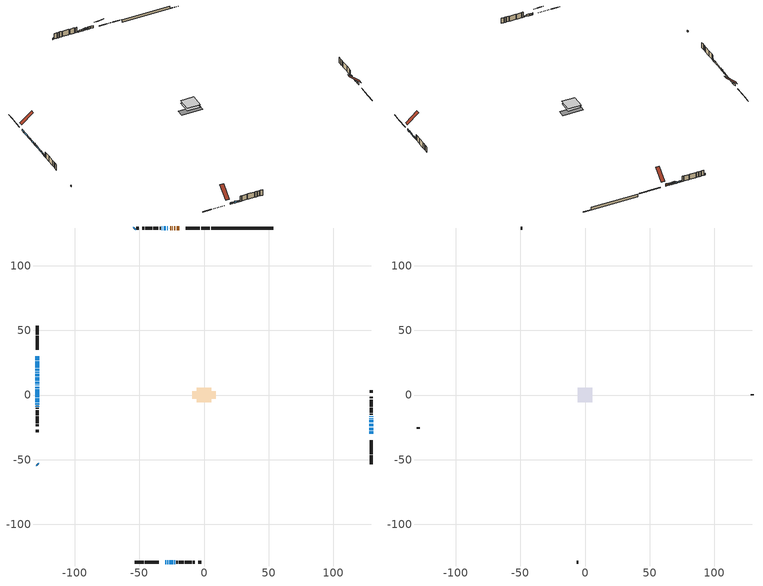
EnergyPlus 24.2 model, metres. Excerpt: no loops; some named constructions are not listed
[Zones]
conditioned space
 floor outside (Floor1 construction): -1.88,-1.88 -1.88,1.88 1.88,1.88 1.88,-1.88 z1.03
 floor outside (Floor2 construction): -0.46,-0.46 -0.46,0.46 0.46,0.46 0.46,-0.46 z1.03
 floor outside (Floor3 construction): -0.61,-0.61 -0.61,0.61 0.61,0.61 0.61,-0.61 z1.03
 floor outside (Floor4 construction): -0.83,-0.83 -0.83,0.83 0.83,0.83 0.83,-0.83 z1.03
 floor adiabatic (AdiabaticFloorConstruction): -5.48,-5.48 -5.48,5.48 5.48,5.48 5.48,-5.48 z3.47
 floor foundation (Slab1 construction): -9.04,-2.98 -9.04,2.98 9.04,2.98 9.04,-2.98 z-1.36
 wall outside (RimJoist1 construction): 4.52,129.2 -2.19,129.2 / -53.52,-129.2 -46.8,-129.2 / -129.2,53.52 -129.2,46.8 / 129.2,-53.52 129.2,-46.8 z1.03:1.33
 wall outside (RimJoist2 construction): -3.12,129.2 -14.08,129.2 / -45.87,-129.2 -34.92,-129.2 / -129.2,45.87 -129.2,34.92 / 129.2,-45.87 129.2,-34.92 z1.03:1.33
 wall outside (AdiabaticWallConstruction 1): -19.18,129.2 -21.26,129.2 / -22.19,129.2 -23.14,129.2 / -24.07,129.2 -24.56,129.2 / -25.49,129.2 -25.97,129.2 z1.03:3.06
 wall outside (AdiabaticWallConstruction): -26.9,129.2 -27,129.2 z1.03:3.06; -29.82,-129.2 -29.26,-129.2 / -27.92,129.2 -28.48,129.2 z1.03:2.56; -129.2,-53.52 -128.71,-54.01 / -53.52,129.2 -54.01,128.71 / 129.2,-27.11 129.2,-25.28 / -129.2,20.34 -129.2,18.81 / -28.33,-129.2 -27.63,-129.2 / -29.41,129.2 -31.24,129.2 / 129.2,-24.35 129.2,-22.07 / -129.2,16.35 -129.2,14.52 / -129.2,13.59 -129.2,11.15 / -129.2,10.22 -129.2,8.85 / -129.2,4.34 -129.2,-1.76 z1.03:2.25; 129.2,-29.82 129.2,-28.04 / -129.2,29.82 -129.2,27.07 / -129.2,26.15 -129.2,21.27 / -129.2,6.48 -129.2,5.26 / -129.2,-2.69 -129.2,-5.43 / -129.2,-6.36 -129.2,-7.58 / -26.71,-129.2 -23.96,-129.2 z1.03:2.55; -129.2,17.89 -129.2,17.28 / -32.17,129.2 -32.63,129.2 / 129.2,-16.92 129.2,-16.36 / -23.03,-129.2 -22.27,-129.2 z1.03:1.95; 129.2,-21.14 129.2,-19.31 z1.03:1.84; -129.2,7.92 -129.2,7.41 / -129.2,-8.51 -129.2,-9.02 z1.03:2.76; 129.2,-18.38 129.2,-17.85 z1.03:2.68
 wall outside (Wall1 construction): -33.56,129.2 -34.41,129.2 / -21.34,-129.2 -20.49,-129.2 / -129.2,-9.95 -129.2,-10.8 / 129.2,-15.43 129.2,-14.58 z1.03:5.91
 wall outside (Wall2 construction): -35.34,129.2 -39.16,129.2 / -19.56,-129.2 -15.74,-129.2 / -129.2,-11.73 -129.2,-15.55 / 129.2,-13.65 129.2,-9.83 z1.03:5.91
 wall outside (Wall3 construction): -40.09,129.2 -45.4,129.2 / -14.81,-129.2 -9.5,-129.2 / -129.2,-16.48 -129.2,-21.79 / 129.2,-8.9 129.2,-3.59 z1.03:5.91
 wall outside (Wall4 construction): -46.33,129.2 -47.76,129.2 / -8.57,-129.2 -7.14,-129.2 / -129.2,-22.72 -129.2,-24.15 / 129.2,-2.66 129.2,-1.23 z1.03:5.91
 wall outside (Wall6 construction): -50.61,129.2 -52.59,129.2 / -4.29,-129.2 -2.31,-129.2 / -129.2,-27 -129.2,-28.98 / 129.2,1.62 129.2,3.6 z1.03:5.91
 wall foundation (FoundationWall1 construction): 5.45,129.2,-1.36 5.45,129.2,1.03 46.4,129.2,1.03 46.4,129.2,-1.26 53.52,129.2,-1.26 53.52,129.2,-1.36
 window (WindowConstruction 18): -26.9,129.2 -27,129.2 z1.03:3.06
 window (WindowConstruction 2): -29.82,-129.2 -29.26,-129.2 z1.03:2.55
 window (WindowConstruction 3): -129.2,-53.52 -128.71,-54.01 z1.03:2.25
 window (WindowConstruction 4): -27.93,129.2 -28.48,129.2 z1.03:2.55
 window (WindowConstruction 5): -53.52,129.2 -54.01,128.71 z1.03:2.25
 window (WindowConstruction 6): 129.2,-29.82 129.2,-28.04 z1.03:2.55
 window (WindowConstruction 7): 129.2,-27.11 129.2,-25.28 z1.03:2.25
 window (WindowConstruction 8): -129.2,29.82 -129.2,27.07 z1.03:2.55
 window (WindowConstruction 9): -129.2,26.15 -129.2,21.27 z1.03:2.55
 window (WindowConstruction 10): -129.2,20.34 -129.2,18.82 z1.03:2.25
 window (WindowConstruction 11): -129.2,17.89 -129.2,17.28 z1.03:1.94
 window (WindowConstruction 23): -28.33,-129.2 -27.63,-129.2 z1.03:2.25
 window (WindowConstruction 12): -29.41,129.2 -31.24,129.2 z1.03:2.25
 window (WindowConstruction 13): 129.2,-24.35 129.2,-22.07 z1.03:2.25
 window (WindowConstruction 14): 129.2,-21.14 129.2,-19.31 z1.03:1.84
 window (WindowConstruction 15): -129.2,16.35 -129.2,14.52 z1.03:2.25
 window (WindowConstruction 16): -129.2,13.59 -129.2,11.15 z1.03:2.25
 window (WindowConstruction 17): -129.2,10.22 -129.2,8.85 z1.03:2.25
 window (WindowConstruction 19): -32.17,129.2 -32.63,129.2 z1.03:1.94
 window (WindowConstruction 28): -129.2,7.92 -129.2,7.41 z1.03:2.76
 window (WindowConstruction 24): -129.2,6.48 -129.2,5.26 z1.03:2.55
 window (WindowConstruction 25): -129.2,4.34 -129.2,-1.76 z1.03:2.25
 window (WindowConstruction 26): -129.2,-2.69 -129.2,-5.43 z1.03:2.55
 window (WindowConstruction 27): -129.2,-6.36 -129.2,-7.58 z1.03:2.55
 window (WindowConstruction 20): 129.2,-18.38 129.2,-17.85 z1.03:2.68
 window (WindowConstruction 21): 129.2,-16.92 129.2,-16.36 z1.03:1.94
 window (WindowConstruction 22): -129.2,-8.51 -129.2,-9.02 z1.03:2.76
 window (WindowConstruction): -26.7,-129.2 -23.96,-129.2 z1.03:2.55
 window (WindowConstruction 1): -23.03,-129.2 -22.27,-129.2 z1.03:1.94
 door (Door): -19.18,129.2 -21.26,129.2 z1.03:3.06
 door (Door 1): -22.19,129.2 -23.14,129.2 z1.03:3.06
 door (Door 2): -24.07,129.2 -24.56,129.2 z1.03:3.06
 door (Door 3): -25.49,129.2 -25.97,129.2 z1.03:3.06
 ceiling adiabatic (AdiabaticFloorConstruction): 5.48,-5.48 5.48,5.48 -5.48,5.48 -5.48,-5.48 z3.47
attic - vented
 floor to conditioned space (Floor5 construction Reversed): -5.68,-5.68 -5.68,5.68 5.68,5.68 5.68,-5.68 z5.91
 wall outside (Wall5 construction): -48.69,129.2 -49.68,129.2 / -6.21,-129.2 -5.21,-129.2 / -129.2,-25.08 -129.2,-26.07 / 129.2,-0.3 129.2,0.69 z1.03:5.91
 roof outside (Roof1 construction): -18.25,129.2,5.91 -18.25,119.24,14.21 -15.01,119.24,14.21 -15.01,129.2,5.91; -30.75,-129.2,5.91 -30.75,-119.24,14.21 -33.99,-119.24,14.21 -33.99,-129.2,5.91; -129.2,30.75,5.91 -119.24,30.75,14.21 -119.24,33.99,14.21 -129.2,33.99,5.91; 129.2,-30.75,5.91 119.24,-30.75,14.21 119.24,-33.99,14.21 129.2,-33.99,5.91
[Schedule:Day:Interval]
misc plug loads schedule day: No, 06:00, 0.705882, 07:00, 0.745098, 08:00, 0.803922, 15:00, 0.823529, 16:00, 0.862745, 17:00, 0.921569, 18:00, 0.980392, 19:00, 1, 20:00, 0.980392, 21:00, 0.941176, 22:00, 0.862745, 23:00, 0.784314, 24:00, 0.72549
misc plug loads schedule default day; general water use schedule default day; clothes dryer exhaust 0 schedule default day; cooling season schedule day; cooling season schedule day 2; cooling season schedule default day; exterior lighting schedule default day; natural vent schedule default day: No, 24:00, 0
general water use schedule day: No, 01:00, 0.315068, 03:00, 0.287671, 04:00, 0.342466, 05:00, 0.369863, 06:00, 0.520548, 07:00, 0.60274, 08:00, 0.534247, 10:00, 0.506849, 11:00, 0.465753, 14:00, 0.479452, 15:00, 0.534247, 16:00, 0.589041, 17:00, 0.69863, 18:00, 0.876712, 19:00, 0.890411, 20:00, 0.986301, 21:00, 1, 22:00, 0.863014, 23:00, 0.616438, 24:00, 0.465753
clothes dryer exhaust 0 schedule day: No, 01:00, 0.123457, 02:00, 0.0740741, 03:00, 0.0493827, 04:00, 0.0246914, 05:00, 0.0493827, 06:00, 0.0740741, 07:00, 0.197531, 08:00, 0.395062, 09:00, 0.592593, 10:00, 0.839506, 11:00, 0.962963, 12:00, 1, 13:00, 0.91358, 14:00, 0.82716, 15:00, 0.716049, 16:00, 0.753086, 17:00, 0.679012, 18:00, 0.666667, 20:00, 0.62963, 21:00, 0.641975, 22:00, 0.666667, 23:00, 0.54321, 24:00, 0.296296
cooling season schedule day 1: No, 24:00, 1
exterior lighting schedule day: No, 01:00, 0.566667, 03:00, 0.524167, 05:00, 0.495833, 06:00, 0.5525, 07:00, 0.623333, 08:00, 0.580833, 09:00, 0.439167, 10:00, 0.354167, 12:00, 0.34, 13:00, 0.354167, 14:00, 0.396667, 15:00, 0.425, 16:00, 0.495833, 17:00, 0.623333, 18:00, 0.793333, 19:00, 0.906667, 20:00, 0.963333, 21:00, 0.991667, 22:00, 0.920833, 23:00, 0.793333, 24:00, 0.665833
exterior lighting schedule day 1: No, 01:00, 0.528571, 03:00, 0.488929, 05:00, 0.4625, 06:00, 0.515357, 07:00, 0.581429, 08:00, 0.541786, 09:00, 0.409643, 10:00, 0.330357, 12:00, 0.317143, 13:00, 0.330357, 14:00, 0.37, 15:00, 0.396429, 16:00, 0.4625, 17:00, 0.581429, 18:00, 0.74, 19:00, 0.845714, 20:00, 0.898571, 21:00, 0.925, 22:00, 0.858929, 23:00, 0.74, 24:00, 0.621071
exterior lighting schedule day 10: No, 01:00, 0.552381, 03:00, 0.510952, 05:00, 0.483333, 06:00, 0.538571, 07:00, 0.607619, 08:00, 0.56619, 09:00, 0.428095, 10:00, 0.345238, 12:00, 0.331429, 13:00, 0.345238, 14:00, 0.386667, 15:00, 0.414286, 16:00, 0.483333, 17:00, 0.607619, 18:00, 0.773333, 19:00, 0.88381, 20:00, 0.939048, 21:00, 0.966667, 22:00, 0.897619, 23:00, 0.773333, 24:00, 0.649048
exterior lighting schedule day 11: No, 01:00, 0.571429, 03:00, 0.528571, 05:00, 0.5, 06:00, 0.557143, 07:00, 0.628571, 08:00, 0.585714, 09:00, 0.442857, 10:00, 0.357143, 12:00, 0.342857, 13:00, 0.357143, 14:00, 0.4, 15:00, 0.428571, 16:00, 0.5, 17:00, 0.628571, 18:00, 0.8, 19:00, 0.914286, 20:00, 0.971429, 21:00, 1, 22:00, 0.928571, 23:00, 0.8, 24:00, 0.671429
exterior lighting schedule day 2: No, 01:00, 0.485714, 03:00, 0.449286, 05:00, 0.425, 06:00, 0.473571, 07:00, 0.534286, 08:00, 0.497857, 09:00, 0.376429, 10:00, 0.303571, 12:00, 0.291429, 13:00, 0.303571, 14:00, 0.34, 15:00, 0.364286, 16:00, 0.425, 17:00, 0.534286, 18:00, 0.68, 19:00, 0.777143, 20:00, 0.825714, 21:00, 0.85, 22:00, 0.789286, 23:00, 0.68, 24:00, 0.570714
exterior lighting schedule day 3: No, 01:00, 0.442857, 03:00, 0.409643, 05:00, 0.3875, 06:00, 0.431786, 07:00, 0.487143, 08:00, 0.453929, 09:00, 0.343214, 10:00, 0.276786, 12:00, 0.265714, 13:00, 0.276786, 14:00, 0.31, 15:00, 0.332143, 16:00, 0.3875, 17:00, 0.487143, 18:00, 0.62, 19:00, 0.708571, 20:00, 0.752857, 21:00, 0.775, 22:00, 0.719643, 23:00, 0.62, 24:00, 0.520357
exterior lighting schedule day 4: No, 01:00, 0.4, 03:00, 0.37, 05:00, 0.35, 06:00, 0.39, 07:00, 0.44, 08:00, 0.41, 09:00, 0.31, 10:00, 0.25, 12:00, 0.24, 13:00, 0.25, 14:00, 0.28, 15:00, 0.3, 16:00, 0.35, 17:00, 0.44, 18:00, 0.56, 19:00, 0.64, 20:00, 0.68, 21:00, 0.7, 22:00, 0.65, 23:00, 0.56, 24:00, 0.47
exterior lighting schedule day 5: No, 01:00, 0.380952, 03:00, 0.352381, 05:00, 0.333333, 06:00, 0.371429, 07:00, 0.419048, 08:00, 0.390476, 09:00, 0.295238, 10:00, 0.238095, 12:00, 0.228571, 13:00, 0.238095, 14:00, 0.266667, 15:00, 0.285714, 16:00, 0.333333, 17:00, 0.419048, 18:00, 0.533333, 19:00, 0.609524, 20:00, 0.647619, 21:00, 0.666667, 22:00, 0.619048, 23:00, 0.533333, 24:00, 0.447619
exterior lighting schedule day 6: No, 01:00, 0.390476, 03:00, 0.36119, 05:00, 0.341667, 06:00, 0.380714, 07:00, 0.429524, 08:00, 0.400238, 09:00, 0.302619, 10:00, 0.244048, 12:00, 0.234286, 13:00, 0.244048, 14:00, 0.273333, 15:00, 0.292857, 16:00, 0.341667, 17:00, 0.429524, 18:00, 0.546667, 19:00, 0.624762, 20:00, 0.66381, 21:00, 0.683333, 22:00, 0.634524, 23:00, 0.546667, 24:00, 0.45881
exterior lighting schedule day 7: No, 01:00, 0.419048, 03:00, 0.387619, 05:00, 0.366667, 06:00, 0.408571, 07:00, 0.460952, 08:00, 0.429524, 09:00, 0.324762, 10:00, 0.261905, 12:00, 0.251429, 13:00, 0.261905, 14:00, 0.293333, 15:00, 0.314286, 16:00, 0.366667, 17:00, 0.460952, 18:00, 0.586667, 19:00, 0.670476, 20:00, 0.712381, 21:00, 0.733333, 22:00, 0.680952, 23:00, 0.586667, 24:00, 0.492381
exterior lighting schedule day 8: No, 01:00, 0.466667, 03:00, 0.431667, 05:00, 0.408333, 06:00, 0.455, 07:00, 0.513333, 08:00, 0.478333, 09:00, 0.361667, 10:00, 0.291667, 12:00, 0.28, 13:00, 0.291667, 14:00, 0.326667, 15:00, 0.35, 16:00, 0.408333, 17:00, 0.513333, 18:00, 0.653333, 19:00, 0.746667, 20:00, 0.793333, 21:00, 0.816667, 22:00, 0.758333, 23:00, 0.653333, 24:00, 0.548333
exterior lighting schedule day 9: No, 01:00, 0.509524, 03:00, 0.47131, 05:00, 0.445833, 06:00, 0.496786, 07:00, 0.560476, 08:00, 0.522262, 09:00, 0.394881, 10:00, 0.318452, 12:00, 0.305714, 13:00, 0.318452, 14:00, 0.356667, 15:00, 0.382143, 16:00, 0.445833, 17:00, 0.560476, 18:00, 0.713333, 19:00, 0.815238, 20:00, 0.86619, 21:00, 0.891667, 22:00, 0.827976, 23:00, 0.713333, 24:00, 0.59869
[Schedule:Week:Daily]
misc plug loads schedule Week Rule - Jan1-Dec31: misc plug loads schedule day, misc plug loads schedule day, misc plug loads schedule day, misc plug loads schedule day, misc plug loads schedule day, misc plug loads schedule day, misc plug loads schedule day, misc plug loads schedule default day, misc plug loads schedule default day, misc plug loads schedule default day, misc plug loads schedule default day, misc plug loads schedule default day
general water use schedule Week Rule - Jan1-Dec31: general water use schedule day, general water use schedule day, general water use schedule day, general water use schedule day, general water use schedule day, general water use schedule day, general water use schedule day, general water use schedule default day, general water use schedule default day, general water use schedule default day, general water use schedule default day, general water use schedule default day
clothes dryer exhaust 0 schedule Week Rule - Jan1-Dec31: clothes dryer exhaust 0 schedule day, clothes dryer exhaust 0 schedule day, clothes dryer exhaust 0 schedule day, clothes dryer exhaust 0 schedule day, clothes dryer exhaust 0 schedule day, clothes dryer exhaust 0 schedule day, clothes dryer exhaust 0 schedule day, clothes dryer exhaust 0 schedule default day, clothes dryer exhaust 0 schedule default day, clothes dryer exhaust 0 schedule default day, clothes dryer exhaust 0 schedule default day, clothes dryer exhaust 0 schedule default day
cooling season schedule Week Rule - Jan1-May26: cooling season schedule day, cooling season schedule day, cooling season schedule day, cooling season schedule day, cooling season schedule day, cooling season schedule day, cooling season schedule day, cooling season schedule default day, cooling season schedule default day, cooling season schedule default day, cooling season schedule default day, cooling season schedule default day
cooling season schedule Week Rule - May27-Jun2: cooling season schedule day, cooling season schedule day, cooling season schedule day, cooling season schedule day, cooling season schedule day, cooling season schedule day 1, cooling season schedule day 1, cooling season schedule default day, cooling season schedule default day, cooling season schedule default day, cooling season schedule default day, cooling season schedule default day
cooling season schedule Week Rule - Jun3-Sep29: cooling season schedule day 1, cooling season schedule day 1, cooling season schedule day 1, cooling season schedule day 1, cooling season schedule day 1, cooling season schedule day 1, cooling season schedule day 1, cooling season schedule default day, cooling season schedule default day, cooling season schedule default day, cooling season schedule default day, cooling season schedule default day
cooling season schedule Week Rule - Sep30-Oct6: cooling season schedule day 1, cooling season schedule day 2, cooling season schedule day 2, cooling season schedule day 2, cooling season schedule day 2, cooling season schedule day 2, cooling season schedule day 2, cooling season schedule default day, cooling season schedule default day, cooling season schedule default day, cooling season schedule default day, cooling season schedule default day
cooling season schedule Week Rule - Oct7-Dec31: cooling season schedule day 2, cooling season schedule day 2, cooling season schedule day 2, cooling season schedule day 2, cooling season schedule day 2, cooling season schedule day 2, cooling season schedule day 2, cooling season schedule default day, cooling season schedule default day, cooling season schedule default day, cooling season schedule default day, cooling season schedule default day
exterior lighting schedule Week Rule - Jan1-Jan27: exterior lighting schedule day, exterior lighting schedule day, exterior lighting schedule day, exterior lighting schedule day, exterior lighting schedule day, exterior lighting schedule day, exterior lighting schedule day, exterior lighting schedule default day, exterior lighting schedule default day, exterior lighting schedule default day, exterior lighting schedule default day, exterior lighting schedule default day
exterior lighting schedule Week Rule - Jan28-Feb3: exterior lighting schedule day, exterior lighting schedule day, exterior lighting schedule day, exterior lighting schedule day, exterior lighting schedule day 1, exterior lighting schedule day 1, exterior lighting schedule day 1, exterior lighting schedule default day, exterior lighting schedule default day, exterior lighting schedule default day, exterior lighting schedule default day, exterior lighting schedule default day
exterior lighting schedule Week Rule - Feb4-Feb24: exterior lighting schedule day 1, exterior lighting schedule day 1, exterior lighting schedule day 1, exterior lighting schedule day 1, exterior lighting schedule day 1, exterior lighting schedule day 1, exterior lighting schedule day 1, exterior lighting schedule default day, exterior lighting schedule default day, exterior lighting schedule default day, exterior lighting schedule default day, exterior lighting schedule default day
exterior lighting schedule Week Rule - Feb25-Mar3: exterior lighting schedule day 1, exterior lighting schedule day 1, exterior lighting schedule day 1, exterior lighting schedule day 1, exterior lighting schedule day 2, exterior lighting schedule day 2, exterior lighting schedule day 2, exterior lighting schedule default day, exterior lighting schedule default day, exterior lighting schedule default day, exterior lighting schedule default day, exterior lighting schedule default day
exterior lighting schedule Week Rule - Mar4-Mar31: exterior lighting schedule day 2, exterior lighting schedule day 2, exterior lighting schedule day 2, exterior lighting schedule day 2, exterior lighting schedule day 2, exterior lighting schedule day 2, exterior lighting schedule day 2, exterior lighting schedule default day, exterior lighting schedule default day, exterior lighting schedule default day, exterior lighting schedule default day, exterior lighting schedule default day
exterior lighting schedule Week Rule - Apr1-Apr28: exterior lighting schedule day 3, exterior lighting schedule day 3, exterior lighting schedule day 3, exterior lighting schedule day 3, exterior lighting schedule day 3, exterior lighting schedule day 3, exterior lighting schedule day 3, exterior lighting schedule default day, exterior lighting schedule default day, exterior lighting schedule default day, exterior lighting schedule default day, exterior lighting schedule default day
exterior lighting schedule Week Rule - Apr29-May5: exterior lighting schedule day 3, exterior lighting schedule day 3, exterior lighting schedule day 4, exterior lighting schedule day 4, exterior lighting schedule day 4, exterior lighting schedule day 4, exterior lighting schedule day 4, exterior lighting schedule default day, exterior lighting schedule default day, exterior lighting schedule default day, exterior lighting schedule default day, exterior lighting schedule default day
exterior lighting schedule Week Rule - May6-May26: exterior lighting schedule day 4, exterior lighting schedule day 4, exterior lighting schedule day 4, exterior lighting schedule day 4, exterior lighting schedule day 4, exterior lighting schedule day 4, exterior lighting schedule day 4, exterior lighting schedule default day, exterior lighting schedule default day, exterior lighting schedule default day, exterior lighting schedule default day, exterior lighting schedule default day
exterior lighting schedule Week Rule - May27-Jun2: exterior lighting schedule day 4, exterior lighting schedule day 4, exterior lighting schedule day 4, exterior lighting schedule day 4, exterior lighting schedule day 4, exterior lighting schedule day 5, exterior lighting schedule day 5, exterior lighting schedule default day, exterior lighting schedule default day, exterior lighting schedule default day, exterior lighting schedule default day, exterior lighting schedule default day
exterior lighting schedule Week Rule - Jun3-Jun30: exterior lighting schedule day 5, exterior lighting schedule day 5, exterior lighting schedule day 5, exterior lighting schedule day 5, exterior lighting schedule day 5, exterior lighting schedule day 5, exterior lighting schedule day 5, exterior lighting schedule default day, exterior lighting schedule default day, exterior lighting schedule default day, exterior lighting schedule default day, exterior lighting schedule default day
exterior lighting schedule Week Rule - Jul1-Jul28: exterior lighting schedule day 6, exterior lighting schedule day 6, exterior lighting schedule day 6, exterior lighting schedule day 6, exterior lighting schedule day 6, exterior lighting schedule day 6, exterior lighting schedule day 6, exterior lighting schedule default day, exterior lighting schedule default day, exterior lighting schedule default day, exterior lighting schedule default day, exterior lighting schedule default day
exterior lighting schedule Week Rule - Jul29-Aug4: exterior lighting schedule day 6, exterior lighting schedule day 6, exterior lighting schedule day 6, exterior lighting schedule day 7, exterior lighting schedule day 7, exterior lighting schedule day 7, exterior lighting schedule day 7, exterior lighting schedule default day, exterior lighting schedule default day, exterior lighting schedule default day, exterior lighting schedule default day, exterior lighting schedule default day
exterior lighting schedule Week Rule - Aug5-Aug25: exterior lighting schedule day 7, exterior lighting schedule day 7, exterior lighting schedule day 7, exterior lighting schedule day 7, exterior lighting schedule day 7, exterior lighting schedule day 7, exterior lighting schedule day 7, exterior lighting schedule default day, exterior lighting schedule default day, exterior lighting schedule default day, exterior lighting schedule default day, exterior lighting schedule default day
exterior lighting schedule Week Rule - Aug26-Sep1: exterior lighting schedule day 7, exterior lighting schedule day 7, exterior lighting schedule day 7, exterior lighting schedule day 7, exterior lighting schedule day 7, exterior lighting schedule day 7, exterior lighting schedule day 8, exterior lighting schedule default day, exterior lighting schedule default day, exterior lighting schedule default day, exterior lighting schedule default day, exterior lighting schedule default day
exterior lighting schedule Week Rule - Sep2-Sep29: exterior lighting schedule day 8, exterior lighting schedule day 8, exterior lighting schedule day 8, exterior lighting schedule day 8, exterior lighting schedule day 8, exterior lighting schedule day 8, exterior lighting schedule day 8, exterior lighting schedule default day, exterior lighting schedule default day, exterior lighting schedule default day, exterior lighting schedule default day, exterior lighting schedule default day
exterior lighting schedule Week Rule - Sep30-Oct6: exterior lighting schedule day 8, exterior lighting schedule day 9, exterior lighting schedule day 9, exterior lighting schedule day 9, exterior lighting schedule day 9, exterior lighting schedule day 9, exterior lighting schedule day 9, exterior lighting schedule default day, exterior lighting schedule default day, exterior lighting schedule default day, exterior lighting schedule default day, exterior lighting schedule default day
exterior lighting schedule Week Rule - Oct7-Oct27: exterior lighting schedule day 9, exterior lighting schedule day 9, exterior lighting schedule day 9, exterior lighting schedule day 9, exterior lighting schedule day 9, exterior lighting schedule day 9, exterior lighting schedule day 9, exterior lighting schedule default day, exterior lighting schedule default day, exterior lighting schedule default day, exterior lighting schedule default day, exterior lighting schedule default day
exterior lighting schedule Week Rule - Oct28-Nov3: exterior lighting schedule day 9, exterior lighting schedule day 9, exterior lighting schedule day 9, exterior lighting schedule day 9, exterior lighting schedule day 10, exterior lighting schedule day 10, exterior lighting schedule day 10, exterior lighting schedule default day, exterior lighting schedule default day, exterior lighting schedule default day, exterior lighting schedule default day, exterior lighting schedule default day
exterior lighting schedule Week Rule - Nov4-Nov24: exterior lighting schedule day 10, exterior lighting schedule day 10, exterior lighting schedule day 10, exterior lighting schedule day 10, exterior lighting schedule day 10, exterior lighting schedule day 10, exterior lighting schedule day 10, exterior lighting schedule default day, exterior lighting schedule default day, exterior lighting schedule default day, exterior lighting schedule default day, exterior lighting schedule default day
exterior lighting schedule Week Rule - Nov25-Dec1: exterior lighting schedule day 10, exterior lighting schedule day 10, exterior lighting schedule day 10, exterior lighting schedule day 10, exterior lighting schedule day 10, exterior lighting schedule day 10, exterior lighting schedule day 11, exterior lighting schedule default day, exterior lighting schedule default day, exterior lighting schedule default day, exterior lighting schedule default day, exterior lighting schedule default day
exterior lighting schedule Week Rule - Dec2-Dec31: exterior lighting schedule day 11, exterior lighting schedule day 11, exterior lighting schedule day 11, exterior lighting schedule day 11, exterior lighting schedule day 11, exterior lighting schedule day 11, exterior lighting schedule day 11, exterior lighting schedule default day, exterior lighting schedule default day, exterior lighting schedule default day, exterior lighting schedule default day, exterior lighting schedule default day
natural vent schedule Week Rule - Jan1-Dec31: natural vent schedule default day, natural vent schedule default day, natural vent schedule default day, natural vent schedule default day, natural vent schedule default day, natural vent schedule default day, natural vent schedule default day, natural vent schedule default day, natural vent schedule default day, natural vent schedule default day, natural vent schedule default day, natural vent schedule default day
[Schedule:Year]
clothes dryer exhaust 0 schedule: clothes dryer exhaust 0 schedule Week Rule - Jan1-Dec31, 1, 1, 12, 31
cooling season schedule: cooling season schedule Week Rule - Jan1-May26, 1, 1, 5, 26, cooling season schedule Week Rule - May27-Jun2, 5, 27, 6, 2, cooling season schedule Week Rule - Jun3-Sep29, 6, 3, 9, 29, cooling season schedule Week Rule - Sep30-Oct6, 9, 30, 10, 6, cooling season schedule Week Rule - Oct7-Dec31, 10, 7, 12, 31
natural vent schedule: natural vent schedule Week Rule - Jan1-Dec31, 1, 1, 12, 31
